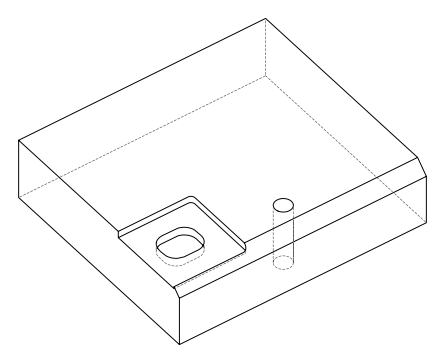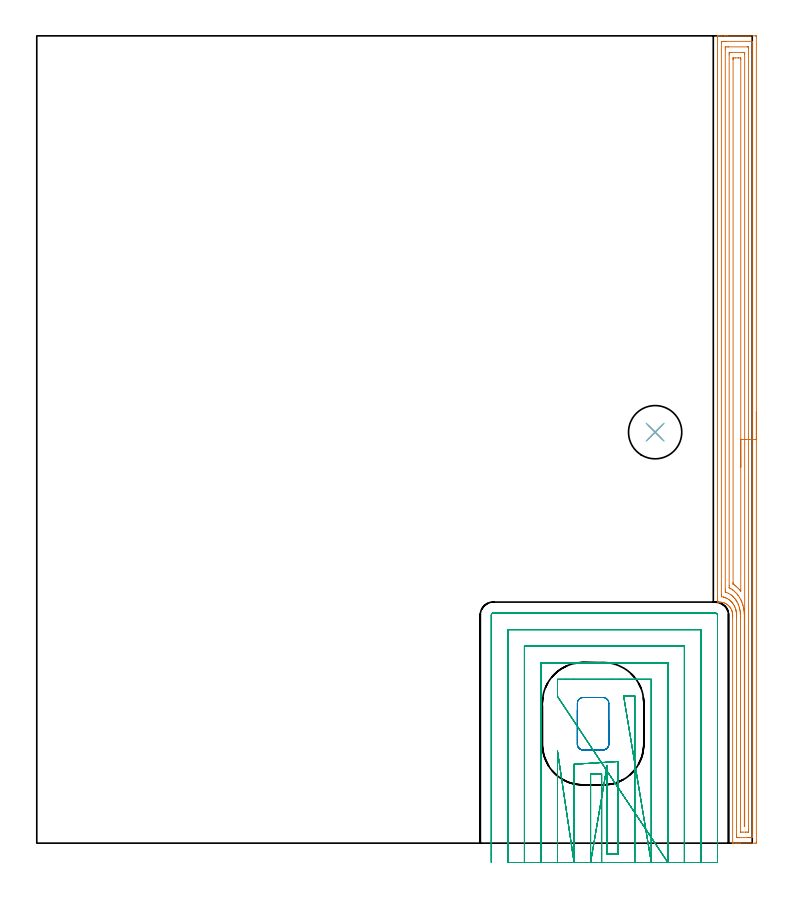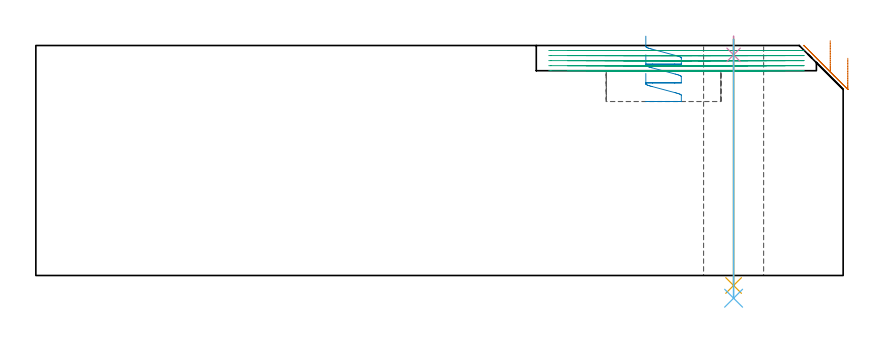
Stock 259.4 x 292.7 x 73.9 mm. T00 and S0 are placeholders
(PLAN: 6 operations, 5 tool changes, 33.1 min)
(1 AREA_MILL | FG_CHAMFER_SURFACE | UGT0205_001 | 11.29 min | 29099 mm3)
(2 MILL_RECTANGULAR_POCKET | POCKET_RECTANGULAR_STRAIGHT | UGT0201_109 | Follow Part, ap 6.35, ae 75% | 0.77 min | 26032 mm3)
(3 MILL_SLOT | SLOT_PARTIAL_RECTANGULAR | UGT0201_126 | Follow Part, ap 2, ae 75% | 20.32 min | 50627 mm3)
(4 SPOT_DRILL | STEP1HOLE | NXT0321_9005460120000 | 0.05 min | 178 mm3)
(5 DRILL_THROUGH_HOLE_INTO_CENTER | STEP1HOLE | NXT0301_065 | 0.32 min | 4982 mm3)
(6 DRILL_TO_ENLARGE_THROUGH_HOLE | STEP1HOLE | UGT0301_260 | 0.33 min | 16439 mm3)
(TOOL UGT0205_001 | Chamfer Mill 20 x 3 x 45 deg. | D20 FL50 Z2)
(TOOL UGT0201_109 | End Mill 25.4 mm | D25.4 FL25 Z2)
(TOOL UGT0201_126 | Carbide End Mill 8.0 | D8 FL15 Z4)
(TOOL NXT0321_9005460120000 | NC Spot Drill, 142deg, 12mm, Carbide, Uncoated | D12 PA142 FL30 Z2)
(TOOL NXT0301_065 | Carbide Drill 9.4mm [860.1-0940-075A1-MM 2214] | D9.4 PA140 FL98 Z2)
(TOOL UGT0301_260 | Twist Drill 19.3 mm | D19.3 PA118 FL140 Z2)
(OP 1 AREA_MILL)
G17 G21 G94 G90
T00 M6
G54
G17 G0 G90 X260.9 Y156.35 S1061 M3
G43 Z83.9 H0
Z69.8
G94 G1 Y156.312 Z68.928 F250.
Y156.198 Z68.063
Y156.009 Z67.212
Y155.747 Z66.38
Y155.413 Z65.574
Y155.01 Z64.8
Y154.541 Z64.064
Y154.01 Z63.372
Y153.421 Z62.729
Y152.778 Z62.14
Y152.086 Z61.608
Y151.35 Z61.14
Y150.576 Z60.737
Y149.77 Z60.403
Y148.938 Z60.141
Y148.086 Z59.952
Y147.222 Z59.838
Y146.35 Z59.8
X260.899 Y0.627 Z59.801
X260.896 Y0.181 Z59.802
X260.892 Y0.01 Z59.806
X260.457 Y0. Z60.241
X255.171 Z65.523
X254.645 Z66.051
X254.29 Z66.405
X253.765 Z66.931
X253.41 Z67.285
X252.484 Z68.215
X252.391 Y0.003 Z68.301
X252.303 Y0.01 Z68.388
X252.3 Y0.18 Z68.4
X252.297 Y82.009
X252.296 Y82.404 Z68.394
Y82.506
Y82.537 Z68.395
X252.297 Y82.644 Z68.399
X252.296 Y82.692 Z68.4
X252.288 Y82.876 Z68.405
X252.287 Y82.916 Z68.408
X252.264 Y83.149 Z68.434
X252.242 Y83.364 Z68.457
X252.158 Y83.809 Z68.541
X252.152 Y83.829 Z68.547
X252.045 Y84.19 Z68.649
X251.941 Y84.483 Z68.758
X251.911 Y84.566 Z68.787
X251.881 Y84.635 Z68.817
X251.866 Y84.664 Z68.83
X251.848 Y84.703 Z68.849
X251.592 Y85.159 Z69.106
X251.294 Y85.596 Z69.404
X251.207 Y85.695 Z69.488
X251.048 Y85.882 Z69.651
X251.035 Y85.897 Z69.663
X250.715 Y86.206 Z69.985
X250.419 Y86.452 Z70.279
X250.374 Y86.489 Z70.325
X250.159 Y86.633 Z70.54
X249.886 Y86.788 Z70.811
X249.728 Y86.878 Z70.97
X249.282 Y87.078 Z71.415
X249.06 Y87.15 Z71.639
X248.848 Y87.219 Z71.851
X248.407 Y87.324 Z72.293
X248.192 Y87.359 Z72.508
X247.977 Y87.383 Z72.723
X247.53 Y87.395 Z73.169
X247.243 Y87.397 Z73.456
X247.218 Z73.482
X246.807 Y87.41 Z73.892
X246.8 Y88.24 Z73.9
Y292.52
Y292.695 Z73.89
X246.801 Y292.696
X247.158 Y292.7 Z73.542
X247.414 Z73.286
X248.124 Z72.571
X249.36 Z71.337
X249.886 Z70.809
X250.504 Z70.191
X260.457 Z60.241
X260.722 Y292.698 Z59.976
X260.892 Y292.69 Z59.806
X260.899 Y292.518 Z59.799
X260.9 Y146.35 Z59.8
X259.486 Z61.214
X259.485 Y2.507 Z61.215
X259.484 Y2.415 Z61.216
X259.479 Y2.024 Z61.221
X259.097 Y2.007 Z61.603
X258.695 Y2.002 Z62.005
X258.223 Y2. Z62.477
X257.814 Z62.886
X254.699 Z66.001
X254.29 Y2.001 Z66.41
X253.815 Y2.003 Z66.885
X253.732 Y2.01 Z66.968
X253.721 Y2.015 Z66.979
X253.719 Y2.041 Z66.981
X253.716 Y2.104 Z66.984
X253.715 Y2.415 Z66.985
X253.714 Y3. Z66.986
X253.713 Y81.674 Z66.987
X253.712 Y81.982 Z66.988
X253.707 Y82.573 Z66.993
X253.7 Y82.876 Z67.
X253.684 Y83.179 Z67.016
X253.65 Y83.526 Z67.05
X253.62 Y83.77 Z67.08
X253.553 Y84.138 Z67.147
X253.511 Y84.355 Z67.189
X253.449 Y84.623 Z67.251
X253.438 Y84.664 Z67.262
X253.41 Y84.759 Z67.29
X253.132 Y85.558 Z67.568
X253.058 Y85.727 Z67.642
X252.859 Y86.116 Z67.841
X252.663 Y86.452 Z68.037
X252.529 Y86.656 Z68.171
X252.249 Y87.059 Z68.451
X252.007 Y87.346 Z68.693
X251.836 Y87.533 Z68.864
X251.648 Y87.715 Z69.052
X251.379 Y87.962 Z69.321
X251.045 Y88.24 Z69.655
X250.767 Y88.428 Z69.933
X250.32 Y88.693 Z70.38
X249.886 Y88.896 Z70.814
X249.723 Y88.968 Z70.977
X249.266 Y89.134 Z71.434
X249.005 Y89.205 Z71.695
X248.91 Y89.23 Z71.79
X248.333 Y89.347 Z72.367
X248.268 Y89.361 Z72.432
X248.224 Y89.371 Z72.476
X248.221 Y89.405 Z72.479
X248.218 Y89.582 Z72.482
X248.215 Y89.936 Z72.485
X248.214 Y90.028 Z72.486
X248.215 Y290.193 Z72.485
X248.216 Y290.285 Z72.484
X248.221 Y290.676 Z72.479
X248.603 Y290.693 Z72.097
X249.005 Y290.698 Z71.695
X249.477 Y290.7 Z71.223
X249.886 Z70.814
X259.389 Y290.699 Z61.311
X259.423 Y290.697 Z61.277
X259.458 Y290.693 Z61.242
X259.479 Y290.688 Z61.221
X259.48 Y290.661 Z61.22
X259.485 Y290.377 Z61.215
X259.486 Y146.35 Z61.214
X258.072 Z62.628
X258.071 Y4.836 Z62.629
X258.069 Y4.203 Z62.631
X258.067 Y4.073 Z62.633
X258.065 Y4.016 Z62.635
X258.007 Y4.008 Z62.693
X257.814 Y4.004 Z62.886
X257.133 Y4. Z63.567
X256.933 Z63.767
X256.052 Z64.648
X255.37 Y4.001 Z65.33
X255.171 Y4.007 Z65.529
X255.145 Y4.01 Z65.555
X255.135 Y4.02 Z65.565
X255.132 Y4.073 Z65.568
X255.129 Y4.16 Z65.571
X255.127 Y82.027 Z65.573
X255.12 Y82.876 Z65.58
X255.119 Y82.929 Z65.581
X255.093 Y83.358 Z65.607
X255.055 Y83.77 Z65.645
X255.04 Y83.903 Z65.66
X254.982 Y84.307 Z65.718
X254.917 Y84.664 Z65.783
X254.854 Y84.986 Z65.846
X254.7 Y85.558 Z66.
X254.462 Y86.278 Z66.238
X254.397 Y86.452 Z66.303
X254.29 Y86.713 Z66.41
X253.968 Y87.346 Z66.732
X253.846 Y87.563 Z66.854
X253.733 Y87.759 Z66.967
X253.444 Y88.204 Z67.256
X253.42 Y88.24 Z67.28
X253.41 Y88.254 Z67.29
X253.147 Y88.603 Z67.553
X253.027 Y88.745 Z67.673
X252.685 Y89.134 Z68.015
X252.529 Y89.287 Z68.171
X252.15 Y89.639 Z68.55
X251.689 Y90.028 Z69.011
X251.648 Y90.057 Z69.052
X251.557 Y90.12 Z69.143
X250.767 Y90.585 Z69.933
X250.049 Y90.922 Z70.651
X249.796 Y91.013 Z70.904
X249.635 Y91.083 Z71.065
X249.633 Y91.178 Z71.067
X249.629 Y91.816 Z71.071
Y92.077
Y287.864
X249.631 Y288.497 Z71.069
X249.633 Y288.627 Z71.067
X249.635 Y288.684 Z71.065
X249.693 Y288.692 Z71.007
X249.886 Y288.696 Z70.814
X250.567 Y288.7 Z70.133
X250.767 Z69.933
X257.614 Z63.086
X257.814 Y288.697 Z62.886
X258.014 Y288.692 Z62.686
X258.065 Y288.69 Z62.635
X258.067 Y288.653 Z62.633
X258.07 Y288.584 Z62.63
X258.071 Y288.497 Z62.629
X258.072 Y288.235 Z62.628
Y146.35
X256.657 Z64.043
Y6.731
X256.656 Y6.273 Z64.044
X256.654 Y6.157 Z64.046
X256.649 Y6.01 Z64.051
X256.603 Y6.009 Z64.097
X256.556 Y6.01 Z64.144
X256.549 Y6.149 Z64.151
X256.545 Y6.294 Z64.155
X256.543 Y6.387 Z64.157
X256.541 Y81.486 Z64.159
X256.539 Y82.382 Z64.161
X256.53 Y82.876 Z64.17
X256.522 Y83.184 Z64.178
X256.517 Y83.298 Z64.183
X256.481 Y83.77 Z64.219
X256.465 Y83.945 Z64.235
X256.427 Y84.284 Z64.273
X256.374 Y84.664 Z64.326
X256.319 Y84.987 Z64.381
X256.252 Y85.354 Z64.448
X256.209 Y85.558 Z64.491
X256.052 Y86.174 Z64.648
X255.969 Y86.452 Z64.731
X255.93 Y86.576 Z64.77
X255.662 Y87.346 Z65.038
X255.567 Y87.583 Z65.133
X255.36 Y88.048 Z65.34
X255.262 Y88.24 Z65.438
X255.171 Y88.411 Z65.529
X254.761 Y89.134 Z65.939
X254.29 Y89.82 Z66.41
X254.14 Y90.028 Z66.56
X253.805 Y90.426 Z66.895
X253.41 Y90.862 Z67.29
X253.351 Y90.922 Z67.349
X252.921 Y91.316 Z67.779
X252.529 Y91.642 Z68.171
X252.312 Y91.816 Z68.388
X251.648 Y92.228 Z69.052
X251.354 Y92.405 Z69.346
X251.054 Y92.576 Z69.646
X251.05 Y92.623 Z69.65
X251.048 Y92.71 Z69.652
X251.043 Y93.323 Z69.657
Y285.815
X251.046 Y286.425 Z69.654
X251.05 Y286.633 Z69.65
X251.054 Y286.69 Z69.646
X251.103 Y286.693 Z69.597
X251.212 Y286.696 Z69.488
X251.648 Y286.7 Z69.052
X256.052 Z64.648
X256.489 Y286.696 Z64.211
X256.596 Y286.693 Z64.104
X256.644 Y286.69 Z64.056
X256.65 Y286.658 Z64.05
X256.652 Y286.559 Z64.048
X256.657 Y286.095 Z64.043
Y146.35
X255.243 Z65.457
Y91.743
X255.241 Y91.67 Z65.459
X255.236 Y91.525 Z65.464
X255.225 Y91.35 Z65.475
X255.171 Y91.414 Z65.529
X254.834 Y91.816 Z65.866
X254.29 Y92.421 Z66.41
X253.998 Y92.71 Z66.702
X253.692 Y92.992 Z67.008
X253.41 Y93.23 Z67.29
X252.946 Y93.604 Z67.754
X252.529 Y93.876 Z68.171
X252.49 Y93.902 Z68.21
X252.472 Y93.917 Z68.228
X252.466 Y93.924 Z68.234
X252.463 Y93.988 Z68.237
X252.458 Y94.279 Z68.242
X252.457 Y94.425 Z68.243
Y284.173
X252.458 Y284.318 Z68.242
X252.462 Y284.61 Z68.238
X252.464 Y284.688 Z68.236
X252.469 Y284.691 Z68.231
X252.487 Y284.696 Z68.213
X252.529 Y284.698 Z68.171
X252.746 Y284.7 Z67.954
X253.41 Z67.29
X254.29 Z66.41
X254.508 Z66.192
X255.171 Y284.696 Z65.529
X255.215 Y284.694 Z65.485
X255.233 Y284.691 Z65.467
X255.237 Y284.537 Z65.463
X255.242 Y284.245 Z65.458
X255.243 Y284.1 Z65.457
Y284.027
Y146.35
Y145.478 Z65.495
Y144.613 Z65.609
Y143.762 Z65.798
Y142.93 Z66.06
Y142.124 Z66.394
Y141.35 Z66.797
Y140.614 Z67.265
Y139.922 Z67.796
Y139.279 Z68.386
Y138.69 Z69.029
Y138.158 Z69.721
Y137.69 Z70.457
Y137.287 Z71.231
Y136.953 Z72.037
Y136.691 Z72.869
Y136.502 Z73.72
Y136.388 Z74.585
Y136.35 Z75.457
G0 Z83.9
M5
M2
(OP 2 MILL_RECTANGULAR_POCKET)
G17 G21 G94 G90
T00 M6
G54
G17 G0 G90 X196. Y48.284 S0 M3
G43 Z83.9 H0
Z76.9
G94 G1 Y35.9 Z73.582 F250.
Y35.755 Z73.543
X196.059 Y35.383 Z73.442
X196.184 Y35.028 Z73.341
X196.37 Y34.701 Z73.24
X196.612 Y34.412 Z73.139
X196.901 Y34.17 Z73.038
X197.228 Y33.984 Z72.937
X197.583 Y33.859 Z72.837
X197.955 Y33.8 Z72.736
X205.445 Z70.729
X205.817 Y33.859 Z70.628
X206.172 Y33.984 Z70.527
X206.499 Y34.17 Z70.426
X206.788 Y34.412 Z70.325
X207.03 Y34.701 Z70.224
X207.216 Y35.028 Z70.123
X207.341 Y35.383 Z70.023
X207.4 Y35.755 Z69.922
Y43.3 Z67.9
Y50.7 F500.
G3 X205.3 Y52.8 R2.1
G1 X198.1
G3 X196. Y50.7 R2.1
G1 Y35.9
G3 X198.1 Y33.8 R2.1
G1 X205.3
G3 X207.4 Y35.9 R2.1
G1 Y43.3
Y44.3
G0 X196. Y48.284 Z70.9
G1 Y35.9 Z67.582 F250.
Y35.755 Z67.543
X196.059 Y35.383 Z67.442
X196.184 Y35.028 Z67.341
X196.37 Y34.701 Z67.24
X196.612 Y34.412 Z67.139
X196.901 Y34.17 Z67.038
X197.228 Y33.984 Z66.938
X197.583 Y33.859 Z66.837
X197.955 Y33.8 Z66.736
X205.445 Z64.729
X205.817 Y33.859 Z64.628
X206.172 Y33.984 Z64.527
X206.499 Y34.17 Z64.426
X206.788 Y34.412 Z64.325
X207.03 Y34.701 Z64.224
X207.216 Y35.028 Z64.123
X207.341 Y35.383 Z64.023
X207.4 Y35.755 Z63.922
Y43.3 Z61.9
Y50.7 F500.
G3 X205.3 Y52.8 R2.1
G1 X198.1
G3 X196. Y50.7 R2.1
G1 Y35.9
G3 X198.1 Y33.8 R2.1
G1 X205.3
G3 X207.4 Y35.9 R2.1
G1 Y43.3
Y44.3
G0 X196. Y48.284 Z64.9
G1 Y35.9 Z61.582 F250.
Y35.755 Z61.543
X196.059 Y35.383 Z61.442
X196.184 Y35.028 Z61.341
X196.37 Y34.701 Z61.24
X196.612 Y34.412 Z61.139
X196.901 Y34.17 Z61.038
X197.228 Y33.984 Z60.938
X197.583 Y33.859 Z60.837
X197.955 Y33.8 Z60.736
X205.445 Z58.729
X205.817 Y33.859 Z58.628
X206.172 Y33.984 Z58.527
X206.499 Y34.17 Z58.426
X206.788 Y34.412 Z58.325
X207.03 Y34.701 Z58.224
X207.216 Y35.028 Z58.123
X207.341 Y35.383 Z58.023
X207.4 Y35.755 Z57.922
Y43.3 Z55.9
Y50.7 F500.
G3 X205.3 Y52.8 R2.1
G1 X198.1
G3 X196. Y50.7 R2.1
G1 Y35.9
G3 X198.1 Y33.8 R2.1
G1 X205.3
G3 X207.4 Y35.9 R2.1
G1 Y43.3
Y44.3
G0 Z83.9
M5
M2
(OP 3 MILL_SLOT)
G17 G21 G94 G90
T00 M6
G54
G17 G0 G90 X204.8 Y-7. S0 M3
G43 Z83.9 H0
Z72.28
G94 G1 Y-4. F250.
Y25.093 F500.
X204.445 Y25.1
X200.8
Y-4.
Y-7. F250.
X206.8 Y28.206 F500.
Y25.206 F250.
Y-4. F500.
X210.8
Y26.603
Y29.603 F250.
X194.8 Y28.607 F500.
Y25.607 F250.
Y-4. F500.
Y-7. F250.
X188.8 Y33.402 F500.
Y30.402 F250.
Y-4. F500.
Y-7. F250.
X216.8
Y-4.
Y53.4 F500.
X215.764
X212.764 F250.
X222.8 Y-7. F500.
Y-4. F250.
Y59.4 F500.
X211.709
X208.709 F250.
X194.679 F500.
X191.679 F250.
X188.8
Y56.186
Y53.186
X228.8 Y-7. F500.
Y-4. F250.
Y65.4 F500.
X182.8
Y-4.
Y-7. F250.
X234.8
Y-4.
Y71.4 F500.
X176.8
Y-4.
Y-7. F250.
X240.8
Y-4.
Y77.4 F500.
X170.8
Y-4.
Y-7. F250.
X246.8
Y-4.
Y82.7 F500.
G3 X246.1 Y83.4 R0.7
G1 X165.5
G3 X164.8 Y82.7 R0.7
G1 Y-4.
Y-7. F250.
G0 X204.8 Z70.66
G1 Y-4.
Y25.093 F500.
X204.445 Y25.1
X200.8
Y-4.
Y-7. F250.
X206.8 Y28.207 F500.
Y25.207 F250.
Y-4. F500.
X210.8
Y26.604
Y29.604 F250.
X194.8 Y28.607 F500.
Y25.607 F250.
Y-4. F500.
Y-7. F250.
X188.8 Y33.402 F500.
Y30.402 F250.
Y-4. F500.
Y-7. F250.
X216.8
Y-4.
Y53.4 F500.
X215.764
X212.764 F250.
X222.8 Y-7. F500.
Y-4. F250.
Y59.4 F500.
X211.709
X208.709 F250.
X194.678 F500.
X191.678 F250.
X188.8
Y56.186
Y53.186
X228.8 Y-7. F500.
Y-4. F250.
Y65.4 F500.
X182.8
Y-4.
Y-7. F250.
X234.8
Y-4.
Y71.4 F500.
X176.8
Y-4.
Y-7. F250.
X240.8
Y-4.
Y77.4 F500.
X170.8
Y-4.
Y-7. F250.
X246.8
Y-4.
Y82.7 F500.
G3 X246.1 Y83.4 R0.7
G1 X165.5
G3 X164.8 Y82.7 R0.7
G1 Y-4.
Y-7. F250.
G0 X204.8 Z69.04
G1 Y-4.
Y25.093 F500.
X204.445 Y25.1
X200.8
Y-4.
Y-7. F250.
X206.8 Y28.207 F500.
Y25.207 F250.
Y-4. F500.
X210.8
Y26.604
Y29.604 F250.
X194.8 Y28.607 F500.
Y25.607 F250.
Y-4. F500.
Y-7. F250.
X188.8 Y33.402 F500.
Y30.402 F250.
Y-4. F500.
Y-7. F250.
X216.8
Y-4.
Y53.4 F500.
X215.763
X212.763 F250.
X222.8 Y-7. F500.
Y-4. F250.
Y59.4 F500.
X211.711
X208.711 F250.
X194.678 F500.
X191.678 F250.
X188.8
Y56.188
Y53.188
X228.8 Y-7. F500.
Y-4. F250.
Y65.4 F500.
X182.8
Y-4.
Y-7. F250.
X234.8
Y-4.
Y71.4 F500.
X176.8
Y-4.
Y-7. F250.
X240.8
Y-4.
Y77.4 F500.
X170.8
Y-4.
Y-7. F250.
X246.8
Y-4.
Y82.7 F500.
G3 X246.1 Y83.4 R0.7
G1 X165.5
G3 X164.8 Y82.7 R0.7
G1 Y-4.
Y-7. F250.
G0 X204.8 Z67.42
G1 Y-4.
Y25.093 F500.
X204.445 Y25.1
X200.8
Y-4.
Y-7. F250.
X206.8 Y28.207 F500.
Y25.207 F250.
Y-4. F500.
X210.8
Y26.604
Y29.604 F250.
X194.8 Y28.607 F500.
Y25.607 F250.
Y-4. F500.
Y-7. F250.
X188.8 Y33.402 F500.
Y30.402 F250.
Y-4. F500.
Y-7. F250.
X216.8
Y-4.
Y53.4 F500.
X215.763
X212.763 F250.
X222.8 Y-7. F500.
Y-4. F250.
Y59.4 F500.
X211.717
X208.717 F250.
X194.678 F500.
X191.678 F250.
X188.8
Y56.187
Y53.187
X228.8 Y-7. F500.
Y-4. F250.
Y65.4 F500.
X182.8
Y-4.
Y-7. F250.
X234.8
Y-4.
Y71.4 F500.
X176.8
Y-4.
Y-7. F250.
X240.8
Y-4.
Y77.4 F500.
X170.8
Y-4.
Y-7. F250.
X246.8
Y-4.
Y82.7 F500.
G3 X246.1 Y83.4 R0.7
G1 X165.5
G3 X164.8 Y82.7 R0.7
G1 Y-4.
Y-7. F250.
G0 X204.8 Z65.8
G1 Y-4.
Y25.093 F500.
X204.445 Y25.1
X200.8
Y-4.
Y-7. F250.
X206.8 Y28.206 F500.
Y25.206 F250.
Y-4. F500.
X210.8
Y26.603
Y29.603 F250.
X194.8 Y28.607 F500.
Y25.607 F250.
Y-4. F500.
Y-7. F250.
X188.8 Y33.402 F500.
Y30.402 F250.
Y-4. F500.
Y-7. F250.
X216.8
Y-4.
Y53.4 F500.
X215.763
X212.763 F250.
X222.8 Y-7. F500.
Y-4. F250.
Y59.4 F500.
X211.718
X208.718 F250.
X194.679 F500.
X191.679 F250.
X188.8
Y56.186
Y53.186
X228.8 Y-7. F500.
Y-4. F250.
Y65.4 F500.
X182.8
Y-4.
Y-7. F250.
X234.8
Y-4.
Y71.4 F500.
X176.8
Y-4.
Y-7. F250.
X240.8
Y-4.
Y77.4 F500.
X170.8
Y-4.
Y-7. F250.
X246.8
Y-4.
Y82.7 F500.
G3 X246.1 Y83.4 R0.7
G1 X165.5
G3 X164.8 Y82.7 R0.7
G1 Y-4.
Y-7. F250.
G0 Z83.9
M5
M2
(OP 4 SPOT_DRILL)
G17 G21 G94 G90
T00 M6
G54
G17 G0 G90 X224.2 Y149. S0 M3
G43 Z83.9 H0
G94 G81 G98 Z70.9 F250. R76.9
G80
M5
M2
(OP 5 DRILL_THROUGH_HOLE_INTO_CENTER)
G17 G21 G94 G90
T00 M6
G54
G17 G0 G90 X224.2 Y149. S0 M3
G43 Z83.9 H1
G94 G73 G98 Z-3.211 F250. Q8.568 R75.9
G80
M5
M2
(OP 6 DRILL_TO_ENLARGE_THROUGH_HOLE)
G17 G21 G94 G90
T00 M6
G54
G17 G0 G90 X224.2 Y149. S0 M3
G43 Z83.9 H0
G94 G73 G98 Z-7.298 F250. Q16.24 R75.9
G80
M5
M2
